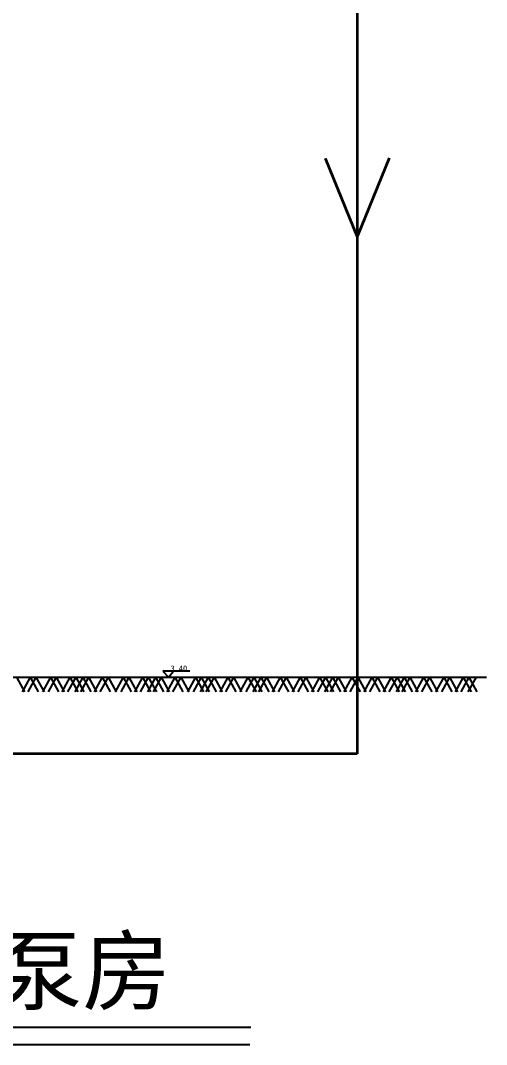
# Model space of a CAD drawing. Header units: inches. Extents: x -343134 to -190334, y -250018 to -182064.
# Drawn here: x -242323 to -232229, y -240018 to -217852 of the extents above; entities that cross this region are included whole.
import ezdxf

# ---------------------------------------------------------------- set-up
doc = ezdxf.new("R2010")
doc.units = ezdxf.units.IN
doc.header["$MEASUREMENT"] = 0

msp = doc.modelspace()

# ---------------------------------------------------------------- linework, layer by layer
at = {"color": 3, "lineweight": 35, "ltscale": 5}
for p, q in [((-235030, -194078), (-235030, -222534)), ((-235726, -220834), (-235030, -222534)), ((-234338, -220832), (-235030, -222534)), ((-235030, -222534), (-235030, -233729)), ((-235030, -233729), (-242500, -233729))]:
    msp.add_line(p, q, dxfattribs=at)
at = {"ltscale": 5}
for p, q in [((-243681, -232064), (-232229, -232064)), ((-242409, -232064), (-242235, -232385)), ((-242112, -232064), (-242286, -232385)), ((-241988, -232064), (-242162, -232385)), ((-242112, -232064), (-241938, -232385)), ((-241988, -232064), (-241813, -232385)), ((-241673, -232064), (-241847, -232385)), ((-241549, -232064), (-241723, -232385)), ((-241673, -232064), (-241499, -232385)), ((-241549, -232064), (-241375, -232385)), ((-241251, -232064), (-241425, -232385)), ((-241127, -232064), (-241301, -232385)), ((-241251, -232064), (-241077, -232385)), ((-240973, -232064), (-241147, -232385)), ((-241127, -232064), (-240953, -232385)), ((-240848, -232064), (-241022, -232385)), ((-240973, -232064), (-240799, -232385)), ((-240848, -232064), (-240674, -232385)), ((-240551, -232064), (-240725, -232385)), ((-240427, -232064), (-240601, -232385)), ((-240551, -232064), (-240377, -232385)), ((-240427, -232064), (-240252, -232385)), ((-240100, -232064), (-240274, -232385)), ((-239976, -232064), (-240150, -232385)), ((-240100, -232064), (-239926, -232385)), ((-239976, -232064), (-239801, -232385)), ((-239678, -232064), (-239852, -232385)), ((-239554, -232064), (-239728, -232385)), ((-239678, -232064), (-239504, -232385)), ((-239399, -232064), (-239573, -232385)), ((-239554, -232064), (-239380, -232385)), ((-239275, -232064), (-239449, -232385)), ((-239399, -232064), (-239225, -232385)), ((-239275, -232064), (-239101, -232385)), ((-238657, -231934), (-239241, -231934)), ((-239241, -231934), (-239114, -232064)), ((-238978, -232064), (-239152, -232385)), ((-239114, -232064), (-239007, -231934)), ((-238853, -232064), (-239027, -232385)), ((-238978, -232064), (-238804, -232385)), ((-238853, -232064), (-238679, -232385)), ((-238534, -232064), (-238708, -232385)), ((-238410, -232064), (-238584, -232385)), ((-238534, -232064), (-238360, -232385)), ((-238256, -232064), (-238430, -232385)), ((-238410, -232064), (-238236, -232385)), ((-238131, -232064), (-238305, -232385)), ((-238256, -232064), (-238082, -232385)), ((-238131, -232064), (-237957, -232385)), ((-237834, -232064), (-238008, -232385)), ((-237710, -232064), (-237884, -232385)), ((-237834, -232064), (-237660, -232385)), ((-237710, -232064), (-237536, -232385)), ((-237396, -232064), (-237570, -232385)), ((-237271, -232064), (-237445, -232385)), ((-237396, -232064), (-237221, -232385)), ((-237117, -232064), (-237291, -232385)), ((-237271, -232064), (-237097, -232385)), ((-236993, -232064), (-237167, -232385)), ((-237117, -232064), (-236943, -232385)), ((-236993, -232064), (-236819, -232385)), ((-236695, -232064), (-236869, -232385)), ((-236571, -232064), (-236745, -232385)), ((-236695, -232064), (-236521, -232385)), ((-236571, -232064), (-236397, -232385)), ((-236265, -232064), (-236439, -232385)), ((-236141, -232064), (-236315, -232385)), ((-236265, -232064), (-236091, -232385)), ((-236141, -232064), (-235967, -232385)), ((-235844, -232064), (-236018, -232385)), ((-235719, -232064), (-235893, -232385)), ((-235844, -232064), (-235669, -232385)), ((-235565, -232064), (-235739, -232385)), ((-235719, -232064), (-235545, -232385)), ((-235441, -232064), (-235615, -232385)), ((-235565, -232064), (-235391, -232385)), ((-235441, -232064), (-235267, -232385)), ((-235143, -232064), (-235317, -232385)), ((-235019, -232064), (-235193, -232385)), ((-235143, -232064), (-234969, -232385)), ((-235019, -232064), (-234845, -232385)), ((-234714, -232064), (-234888, -232385)), ((-234589, -232064), (-234763, -232385)), ((-234714, -232064), (-234540, -232385)), ((-234589, -232064), (-234415, -232385)), ((-234292, -232064), (-234466, -232385)), ((-234168, -232064), (-234342, -232385)), ((-234292, -232064), (-234118, -232385)), ((-234013, -232064), (-234187, -232385)), ((-234168, -232064), (-233993, -232385)), ((-233889, -232064), (-234063, -232385)), ((-234013, -232064), (-233839, -232385)), ((-233889, -232064), (-233715, -232385)), ((-233591, -232064), (-233765, -232385)), ((-233467, -232064), (-233641, -232385)), ((-233591, -232064), (-233417, -232385)), ((-233467, -232064), (-233293, -232385)), ((-233157, -232064), (-233331, -232385)), ((-233033, -232064), (-233207, -232385)), ((-233157, -232064), (-232983, -232385)), ((-233033, -232064), (-232859, -232385)), ((-232735, -232064), (-232909, -232385)), ((-232611, -232064), (-232785, -232385)), ((-232735, -232064), (-232561, -232385)), ((-232457, -232064), (-232631, -232385)), ((-232611, -232064), (-232437, -232385)), ((-252064, -239645), (-237335, -239645)), ((-252064, -240018), (-237355, -240018))]:
    msp.add_line(p, q, dxfattribs=at)

# ---------------------------------------------------------------- texts
at = {"ltscale": 5, "attachment_point": 1}
for s, insert, char_height, width in [('3.40', (-239072, -231813), 120, 6167.28), ('{\\fSimSun|b0|i0|c134|p2;剩余污泥泵房}', (-250528, -237725), 1400, 14801.47)]:
    msp.add_mtext(s, dxfattribs=dict(at, insert=insert, char_height=char_height, width=width))

doc.saveas('drawing.dxf')
